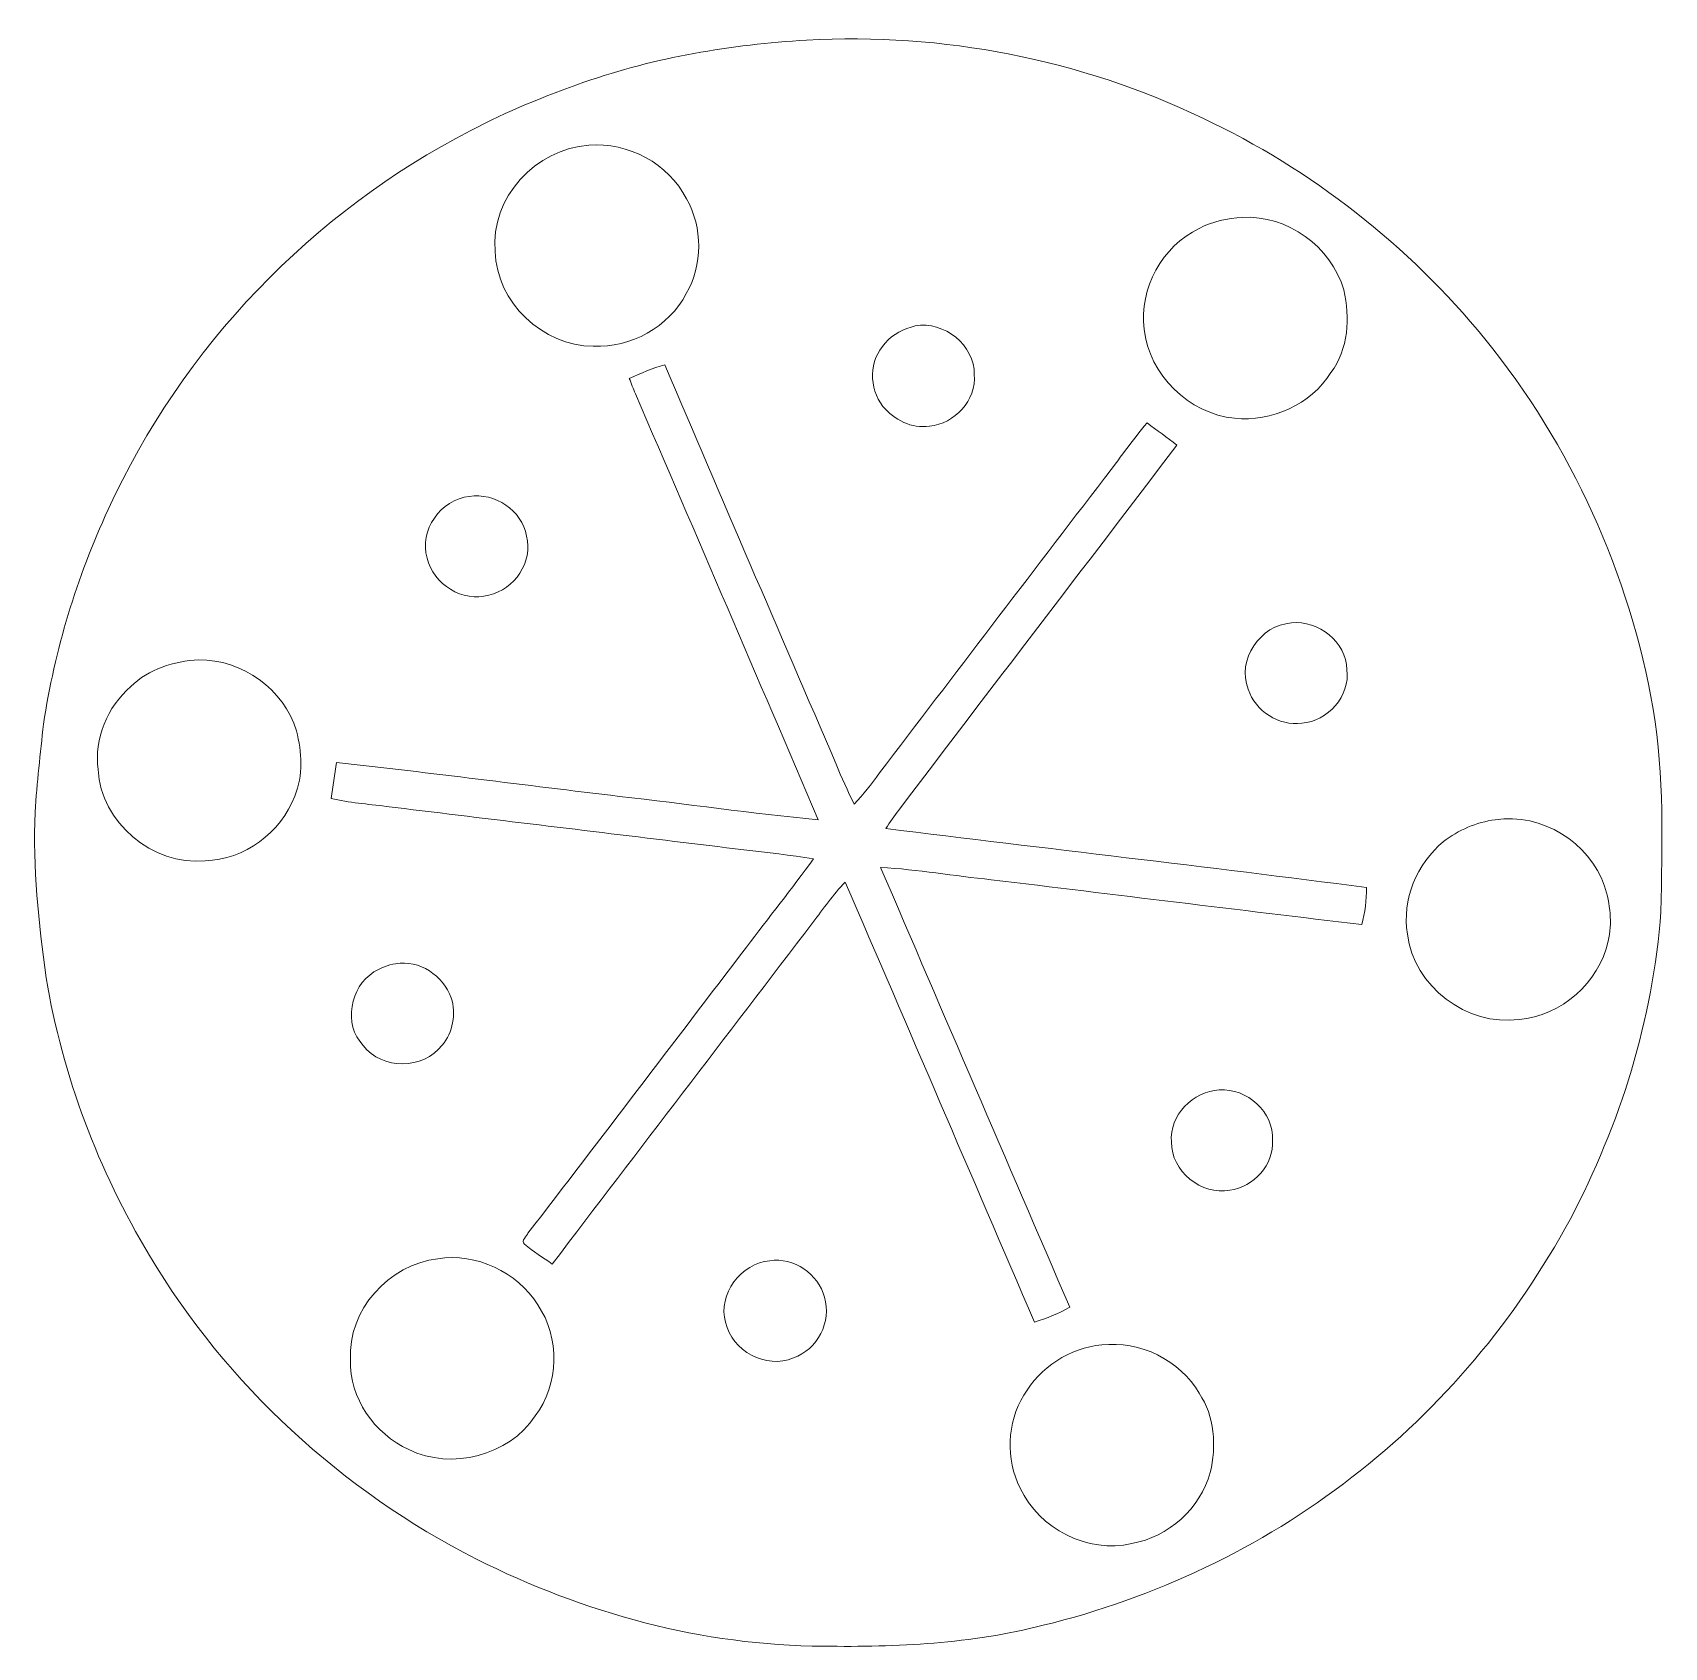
# Model space of a CAD drawing. Header units: centimetres. Extents: x -16.4 to 16.4, y -16.2 to 16.3.
import ezdxf

# ---------------------------------------------------------------- set-up
doc = ezdxf.new("R2010")
doc.units = ezdxf.units.CM
doc.header["$MEASUREMENT"] = 0
doc.layers.add('Layer 1', color=7, linetype='Continuous')

msp = doc.modelspace()

# ---------------------------------------------------------------- linework, layer by layer
at = {"layer": 'Layer 1', "color": 8, "lineweight": 9}
for points, knots in [([(-0.83549, 16.11913), (1.89149, 16.268), (4.65797, 15.73601), (7.12071, 14.55032), (7.12071, 14.55032), (9.3051, 13.51845), (11.25386, 11.99269), (12.78139, 10.12119), (12.78139, 10.12119), (14.51564, 7.98053), (15.69921, 5.39362), (16.16382, 2.67687), (16.16382, 2.67687), (16.38924, 1.3342), (16.34621, -0.03317), (16.31904, -1.38889), (16.31904, -1.38889), (16.16453, -3.5486), (15.50271, -5.6568), (14.49553, -7.56779), (14.49553, -7.56779), (13.41356, -9.57192), (11.92061, -11.35769), (10.11509, -12.74833), (10.11509, -12.74833), (8.29088, -14.16721), (6.15481, -15.17192), (3.91255, -15.72084), (3.91255, -15.72084), (2.47463, -16.0909), (0.97921, -16.16393), (-0.49894, -16.13923), (-0.49894, -16.13923), (-2.9197, -16.13324), (-5.31154, -15.4739), (-7.46701, -14.39087), (-7.46701, -14.39087), (-10.16363, -13.02244), (-12.48104, -10.89484), (-14.0315, -8.29452), (-14.0315, -8.29452), (-15.06126, -6.58637), (-15.77528, -4.68525), (-16.10901, -2.71851), (-16.10901, -2.71851), (-16.25894, -1.61537), (-16.37923, -0.50201), (-16.3302, 0.61277), (-16.3302, 0.61277), (-16.29316, 1.20403), (-16.22295, 1.79246), (-16.16122, 2.3816), (-16.16122, 2.3816), (-15.93438, 3.86891), (-15.49623, 5.32412), (-14.86158, 6.68866), (-14.86158, 6.68866), (-13.37921, 9.94656), (-10.76337, 12.66579), (-7.58096, 14.29915), (-7.58096, 14.29915), (-6.85423, 14.69144), (-6.08412, 14.99518), (-5.30695, 15.2707), (-5.30695, 15.2707), (-3.86903, 15.77799), (-2.3535, 16.02247), (-0.83549, 16.11913), (-0.83549, 16.11913), (-0.83549, 16.11913), (-0.83549, 16.11913), (-0.83549, 16.11913)], [0, 0, 0, 0, 0.05263158, 0.05263158, 0.05263158, 0.05263158, 0.10526316, 0.10526316, 0.10526316, 0.10526316, 0.15789474, 0.15789474, 0.15789474, 0.15789474, 0.21052632, 0.21052632, 0.21052632, 0.21052632, 0.26315789, 0.26315789, 0.26315789, 0.26315789, 0.31578947, 0.31578947, 0.31578947, 0.31578947, 0.36842105, 0.36842105, 0.36842105, 0.36842105, 0.42105263, 0.42105263, 0.42105263, 0.42105263, 0.47368421, 0.47368421, 0.47368421, 0.47368421, 0.52631579, 0.52631579, 0.52631579, 0.52631579, 0.57894737, 0.57894737, 0.57894737, 0.57894737, 0.63157895, 0.63157895, 0.63157895, 0.63157895, 0.68421053, 0.68421053, 0.68421053, 0.68421053, 0.73684211, 0.73684211, 0.73684211, 0.73684211, 0.78947368, 0.78947368, 0.78947368, 0.78947368, 0.84210526, 0.84210526, 0.84210526, 0.84210526, 0.89473684, 0.89473684, 0.89473684, 0.89473684, 1, 1, 1, 1]), ([(-5.20994, 14.00458), (-6.26757, 13.94143), (-7.19608, 12.94483), (-7.09024, 11.87239), (-7.09024, 11.87239), (-7.06661, 10.84933), (-6.13351, 9.97408), (-5.11963, 9.9695), (-5.11963, 9.9695), (-4.36644, 9.93316), (-3.60339, 10.35508), (-3.25449, 11.02713), (-3.25449, 11.02713), (-2.91759, 11.6011), (-2.92147, 12.35322), (-3.24814, 12.93037), (-3.24814, 12.93037), (-3.60727, 13.63698), (-4.42254, 14.0769), (-5.20994, 14.00458), (-5.20994, 14.00458), (-5.20994, 14.00458), (-5.20994, 14.00458), (-5.20994, 14.00458)], [0, 0, 0, 0, 0.14285714, 0.14285714, 0.14285714, 0.14285714, 0.28571429, 0.28571429, 0.28571429, 0.28571429, 0.42857143, 0.42857143, 0.42857143, 0.42857143, 0.57142857, 0.57142857, 0.57142857, 0.57142857, 0.71428571, 0.71428571, 0.71428571, 0.71428571, 1, 1, 1, 1]), ([(7.91235, 12.55642), (7.6146, 12.53385), (7.31157, 12.48128), (7.04875, 12.33347), (7.04875, 12.33347), (6.30615, 11.98175), (5.83449, 11.12979), (5.94491, 10.3131), (5.94491, 10.3131), (6.03557, 9.39094), (6.84237, 8.61518), (7.75713, 8.52134), (7.75713, 8.52134), (8.5029, 8.45079), (9.291, 8.79827), (9.69388, 9.43892), (9.69388, 9.43892), (10.04383, 9.91023), (10.08334, 10.54418), (9.94964, 11.0991), (9.94964, 11.0991), (9.70199, 11.97187), (8.81899, 12.60934), (7.91235, 12.55642), (7.91235, 12.55642), (7.91235, 12.55642), (7.91235, 12.55642), (7.91235, 12.55642)], [0, 0, 0, 0, 0.125, 0.125, 0.125, 0.125, 0.25, 0.25, 0.25, 0.25, 0.375, 0.375, 0.375, 0.375, 0.5, 0.5, 0.5, 0.5, 0.625, 0.625, 0.625, 0.625, 0.75, 0.75, 0.75, 0.75, 1, 1, 1, 1]), ([(1.34574, 10.37766), (1.11854, 10.31804), (0.89101, 10.22103), (0.74461, 10.02841), (0.74461, 10.02841), (0.41441, 9.69574), (0.40771, 9.12249), (0.69557, 8.76124), (0.69557, 8.76124), (0.92029, 8.4903), (1.27201, 8.3065), (1.63184, 8.36506), (1.63184, 8.36506), (2.1335, 8.40881), (2.57588, 8.89), (2.53178, 9.40011), (2.53178, 9.40011), (2.54094, 9.99207), (1.92183, 10.47926), (1.34574, 10.37766), (1.34574, 10.37766), (1.34574, 10.37766), (1.34574, 10.37766), (1.34574, 10.37766)], [0, 0, 0, 0, 0.14285714, 0.14285714, 0.14285714, 0.14285714, 0.28571429, 0.28571429, 0.28571429, 0.28571429, 0.42857143, 0.42857143, 0.42857143, 0.42857143, 0.57142857, 0.57142857, 0.57142857, 0.57142857, 0.71428571, 0.71428571, 0.71428571, 0.71428571, 1, 1, 1, 1]), ([(-4.39678, 9.32426), (-4.35868, 9.21949), (-4.31635, 9.11683), (-4.2733, 9.01417), (-4.2733, 9.01417), (-3.04812, 6.16197), (-1.81974, 3.31046), (-0.60125, 0.45543), (-0.60125, 0.45543), (-1.9351, 0.58808), (-3.26331, 0.77858), (-4.59575, 0.92851), (-4.59575, 0.92851), (-6.48876, 1.15358), (-8.37965, 1.40088), (-10.27441, 1.60937), (-10.27441, 1.60937), (-10.31603, 1.37018), (-10.35202, 1.12959), (-10.38554, 0.88864), (-10.38554, 0.88864), (-10.0243, 0.79622), (-9.64965, 0.77752), (-9.28135, 0.72672), (-9.28135, 0.72672), (-7.352, 0.49106), (-5.42196, 0.26035), (-3.49226, 0.02504), (-3.49226, 0.02504), (-2.56199, -0.09843), (-1.62572, -0.18063), (-0.69862, -0.32668), (-0.69862, -0.32668), (-1.13253, -0.93028), (-1.60032, -1.50813), (-2.04552, -2.10327), (-2.04552, -2.10327), (-3.50814, -4.01673), (-4.96158, -5.93761), (-6.43196, -7.84472), (-6.43196, -7.84472), (-6.45242, -7.89482), (-6.57836, -7.99959), (-6.50287, -8.06592), (-6.50287, -8.06592), (-6.32683, -8.21232), (-6.13316, -8.33685), (-5.94301, -8.46455), (-5.94301, -8.46455), (-4.20276, -6.17503), (-2.45085, -3.89432), (-0.71132, -1.60409), (-0.71132, -1.60409), (-0.4993, -1.33139), (-0.30561, -1.04176), (-0.06009, -0.79658), (-0.06009, -0.79658), (1.21239, -3.73804), (2.4718, -6.68585), (3.73934, -9.62943), (3.73934, -9.62943), (3.98628, -9.55922), (4.22441, -9.45727), (4.44913, -9.33345), (4.44913, -9.33345), (3.17948, -6.39022), (1.91407, -3.44488), (0.65042, -0.49883), (0.65042, -0.49883), (1.39443, -0.53905), (2.13032, -0.67169), (2.87186, -0.74507), (2.87186, -0.74507), (5.35189, -1.04775), (7.83227, -1.34832), (10.313, -1.64677), (10.313, -1.64677), (10.37897, -1.40371), (10.40542, -1.15182), (10.41037, -0.90065), (10.41037, -0.90065), (7.19444, -0.48472), (3.97147, -0.11819), (0.75343, 0.28363), (0.75343, 0.28363), (0.83915, 0.40851), (0.92594, 0.53234), (1.01695, 0.65334), (1.01695, 0.65334), (2.86763, 3.10409), (4.7444, 5.53543), (6.5986, 7.98336), (6.5986, 7.98336), (6.40069, 8.13329), (6.20138, 8.2811), (6.00206, 8.42821), (6.00206, 8.42821), (5.69373, 8.0772), (5.43479, 7.68667), (5.14622, 7.31978), (5.14622, 7.31978), (3.63492, 5.34952), (2.13244, 3.3722), (0.62643, 1.39805), (0.62643, 1.39805), (0.46838, 1.17968), (0.30364, 0.9659), (0.11666, 0.77152), (0.11666, 0.77152), (-0.01245, 1.03575), (-0.13241, 1.30457), (-0.24494, 1.57621), (-0.24494, 1.57621), (-1.38759, 4.25062), (-2.5507, 6.9162), (-3.6817, 9.59556), (-3.6817, 9.59556), (-3.93006, 9.53311), (-4.16183, 9.42304), (-4.39678, 9.32426), (-4.39678, 9.32426), (-4.39678, 9.32426), (-4.39678, 9.32426), (-4.39678, 9.32426)], [0, 0, 0, 0, 0.03125, 0.03125, 0.03125, 0.03125, 0.0625, 0.0625, 0.0625, 0.0625, 0.09375, 0.09375, 0.09375, 0.09375, 0.125, 0.125, 0.125, 0.125, 0.15625, 0.15625, 0.15625, 0.15625, 0.1875, 0.1875, 0.1875, 0.1875, 0.21875, 0.21875, 0.21875, 0.21875, 0.25, 0.25, 0.25, 0.25, 0.28125, 0.28125, 0.28125, 0.28125, 0.3125, 0.3125, 0.3125, 0.3125, 0.34375, 0.34375, 0.34375, 0.34375, 0.375, 0.375, 0.375, 0.375, 0.40625, 0.40625, 0.40625, 0.40625, 0.4375, 0.4375, 0.4375, 0.4375, 0.46875, 0.46875, 0.46875, 0.46875, 0.5, 0.5, 0.5, 0.5, 0.53125, 0.53125, 0.53125, 0.53125, 0.5625, 0.5625, 0.5625, 0.5625, 0.59375, 0.59375, 0.59375, 0.59375, 0.625, 0.625, 0.625, 0.625, 0.65625, 0.65625, 0.65625, 0.65625, 0.6875, 0.6875, 0.6875, 0.6875, 0.71875, 0.71875, 0.71875, 0.71875, 0.75, 0.75, 0.75, 0.75, 0.78125, 0.78125, 0.78125, 0.78125, 0.8125, 0.8125, 0.8125, 0.8125, 0.84375, 0.84375, 0.84375, 0.84375, 0.875, 0.875, 0.875, 0.875, 0.90625, 0.90625, 0.90625, 0.90625, 0.9375, 0.9375, 0.9375, 0.9375, 1, 1, 1, 1]), ([(-7.61059, 6.9536), (-8.1775, 6.89045), (-8.62977, 6.26992), (-8.45585, 5.71253), (-8.45585, 5.71253), (-8.33096, 5.18972), (-7.74147, 4.81294), (-7.21654, 4.97275), (-7.21654, 4.97275), (-6.70289, 5.08388), (-6.32542, 5.63844), (-6.45948, 6.15667), (-6.45948, 6.15667), (-6.55049, 6.67455), (-7.09871, 7.03438), (-7.61059, 6.9536), (-7.61059, 6.9536), (-7.61059, 6.9536), (-7.61059, 6.9536), (-7.61059, 6.9536)], [0, 0, 0, 0, 0.16666667, 0.16666667, 0.16666667, 0.16666667, 0.33333333, 0.33333333, 0.33333333, 0.33333333, 0.5, 0.5, 0.5, 0.5, 0.66666667, 0.66666667, 0.66666667, 0.66666667, 1, 1, 1, 1]), ([(8.89977, 4.41148), (8.27817, 4.37479), (7.79664, 3.66783), (8.03159, 3.08222), (8.03159, 3.08222), (8.17517, 2.6423), (8.64824, 2.33609), (9.10862, 2.4003), (9.10862, 2.4003), (9.62896, 2.43487), (10.08581, 2.94781), (10.01314, 3.47415), (10.01314, 3.47415), (10.00785, 4.03295), (9.43952, 4.47287), (8.89977, 4.41148), (8.89977, 4.41148), (8.89977, 4.41148), (8.89977, 4.41148), (8.89977, 4.41148)], [0, 0, 0, 0, 0.16666667, 0.16666667, 0.16666667, 0.16666667, 0.33333333, 0.33333333, 0.33333333, 0.33333333, 0.5, 0.5, 0.5, 0.5, 0.66666667, 0.66666667, 0.66666667, 0.66666667, 1, 1, 1, 1]), ([(-13.04478, 3.67206), (-13.53726, 3.64066), (-14.05161, 3.49038), (-14.40897, 3.13337), (-14.40897, 3.13337), (-14.87887, 2.72626), (-15.14592, 2.08703), (-15.06478, 1.46473), (-15.06478, 1.46473), (-15.01398, 0.40781), (-13.96588, -0.47026), (-12.91778, -0.36584), (-12.91778, -0.36584), (-12.12685, -0.34714), (-11.39307, 0.19896), (-11.1165, 0.93486), (-11.1165, 0.93486), (-10.94328, 1.34902), (-10.97256, 1.8168), (-11.07981, 2.24366), (-11.07981, 2.24366), (-11.33275, 3.07975), (-12.17377, 3.67876), (-13.04478, 3.67206), (-13.04478, 3.67206), (-13.04478, 3.67206), (-13.04478, 3.67206), (-13.04478, 3.67206)], [0, 0, 0, 0, 0.125, 0.125, 0.125, 0.125, 0.25, 0.25, 0.25, 0.25, 0.375, 0.375, 0.375, 0.375, 0.5, 0.5, 0.5, 0.5, 0.625, 0.625, 0.625, 0.625, 0.75, 0.75, 0.75, 0.75, 1, 1, 1, 1]), ([(12.99305, 0.45825), (12.61311, 0.41133), (12.2561, 0.24906), (11.95201, 0.02081), (11.95201, 0.02081), (11.41896, -0.42299), (11.11169, -1.143), (11.23093, -1.83692), (11.23093, -1.83692), (11.35264, -2.88784), (12.42826, -3.69676), (13.47071, -3.55036), (13.47071, -3.55036), (14.3202, -3.48051), (15.07832, -2.81341), (15.25789, -1.9812), (15.25789, -1.9812), (15.34926, -1.61643), (15.30093, -1.22944), (15.18874, -0.87489), (15.18874, -0.87489), (14.88712, 0.00987), (13.91945, 0.60113), (12.99305, 0.45825), (12.99305, 0.45825), (12.99305, 0.45825), (12.99305, 0.45825), (12.99305, 0.45825)], [0, 0, 0, 0, 0.125, 0.125, 0.125, 0.125, 0.25, 0.25, 0.25, 0.25, 0.375, 0.375, 0.375, 0.375, 0.5, 0.5, 0.5, 0.5, 0.625, 0.625, 0.625, 0.625, 0.75, 0.75, 0.75, 0.75, 1, 1, 1, 1]), ([(-9.09085, -2.43311), (-9.24677, -2.44969), (-9.38965, -2.52131), (-9.52406, -2.59786), (-9.52406, -2.59786), (-10.00841, -2.90019), (-10.14495, -3.65196), (-9.74137, -4.07459), (-9.74137, -4.07459), (-9.36637, -4.572), (-8.53487, -4.55754), (-8.1581, -4.07141), (-8.1581, -4.07141), (-7.93373, -3.81142), (-7.87447, -3.44206), (-7.9736, -3.11785), (-7.9736, -3.11785), (-8.12882, -2.67194), (-8.61601, -2.34704), (-9.09085, -2.43311), (-9.09085, -2.43311), (-9.09085, -2.43311), (-9.09085, -2.43311), (-9.09085, -2.43311)], [0, 0, 0, 0, 0.14285714, 0.14285714, 0.14285714, 0.14285714, 0.28571429, 0.28571429, 0.28571429, 0.28571429, 0.42857143, 0.42857143, 0.42857143, 0.42857143, 0.57142857, 0.57142857, 0.57142857, 0.57142857, 0.71428571, 0.71428571, 0.71428571, 0.71428571, 1, 1, 1, 1]), ([(7.45127, -4.96853), (6.93021, -4.9964), (6.43633, -5.47723), (6.49171, -6.01345), (6.49171, -6.01345), (6.47936, -6.60048), (7.09496, -7.09225), (7.66434, -6.98218), (7.66434, -6.98218), (8.142, -6.92538), (8.55334, -6.46572), (8.52195, -5.97959), (8.52195, -5.97959), (8.55476, -5.41479), (8.00336, -4.92655), (7.45127, -4.96853), (7.45127, -4.96853), (7.45127, -4.96853), (7.45127, -4.96853), (7.45127, -4.96853)], [0, 0, 0, 0, 0.16666667, 0.16666667, 0.16666667, 0.16666667, 0.33333333, 0.33333333, 0.33333333, 0.33333333, 0.5, 0.5, 0.5, 0.5, 0.66666667, 0.66666667, 0.66666667, 0.66666667, 1, 1, 1, 1]), ([(-8.24488, -8.35837), (-9.22031, -8.47267), (-10.05922, -9.39165), (-9.99325, -10.38931), (-9.99325, -10.38931), (-10.025, -11.15766), (-9.51029, -11.87662), (-8.8252, -12.18989), (-8.8252, -12.18989), (-7.9669, -12.6104), (-6.81755, -12.31795), (-6.28732, -11.51679), (-6.28732, -11.51679), (-5.80578, -10.88285), (-5.7892, -9.93881), (-6.23546, -9.283), (-6.23546, -9.283), (-6.64751, -8.62013), (-7.4723, -8.23913), (-8.24488, -8.35837), (-8.24488, -8.35837), (-8.24488, -8.35837), (-8.24488, -8.35837), (-8.24488, -8.35837)], [0, 0, 0, 0, 0.14285714, 0.14285714, 0.14285714, 0.14285714, 0.28571429, 0.28571429, 0.28571429, 0.28571429, 0.42857143, 0.42857143, 0.42857143, 0.42857143, 0.57142857, 0.57142857, 0.57142857, 0.57142857, 0.71428571, 0.71428571, 0.71428571, 0.71428571, 1, 1, 1, 1]), ([(-1.57633, -8.39929), (-2.14888, -8.4455), (-2.62866, -9.07204), (-2.4625, -9.63507), (-2.4625, -9.63507), (-2.34043, -10.20975), (-1.64582, -10.5844), (-1.10183, -10.34909), (-1.10183, -10.34909), (-0.62347, -10.18646), (-0.32467, -9.61778), (-0.47742, -9.13307), (-0.47742, -9.13307), (-0.59772, -8.66599), (-1.09583, -8.3245), (-1.57633, -8.39929), (-1.57633, -8.39929), (-1.57633, -8.39929), (-1.57633, -8.39929), (-1.57633, -8.39929)], [0, 0, 0, 0, 0.16666667, 0.16666667, 0.16666667, 0.16666667, 0.33333333, 0.33333333, 0.33333333, 0.33333333, 0.5, 0.5, 0.5, 0.5, 0.66666667, 0.66666667, 0.66666667, 0.66666667, 1, 1, 1, 1]), ([(5.09082, -10.0898), (4.44489, -10.14342), (3.85152, -10.54242), (3.52626, -11.09804), (3.52626, -11.09804), (3.18759, -11.65472), (3.15973, -12.38286), (3.45112, -12.96565), (3.45112, -12.96565), (3.83247, -13.78409), (4.80931, -14.28433), (5.69584, -14.07725), (5.69584, -14.07725), (6.43209, -13.94531), (7.07027, -13.37487), (7.271, -12.65273), (7.271, -12.65273), (7.39518, -12.12215), (7.36131, -11.52208), (7.04839, -11.061), (7.04839, -11.061), (6.66351, -10.39143), (5.85459, -9.99984), (5.09082, -10.0898)], [0, 0, 0, 0, 0.14285714, 0.14285714, 0.14285714, 0.14285714, 0.28571429, 0.28571429, 0.28571429, 0.28571429, 0.42857143, 0.42857143, 0.42857143, 0.42857143, 0.57142857, 0.57142857, 0.57142857, 0.57142857, 0.71428571, 0.71428571, 0.71428571, 0.71428571, 1, 1, 1, 1])]:
    msp.add_open_spline(points, degree=3, knots=knots, dxfattribs=at)

doc.saveas('drawing.dxf')
